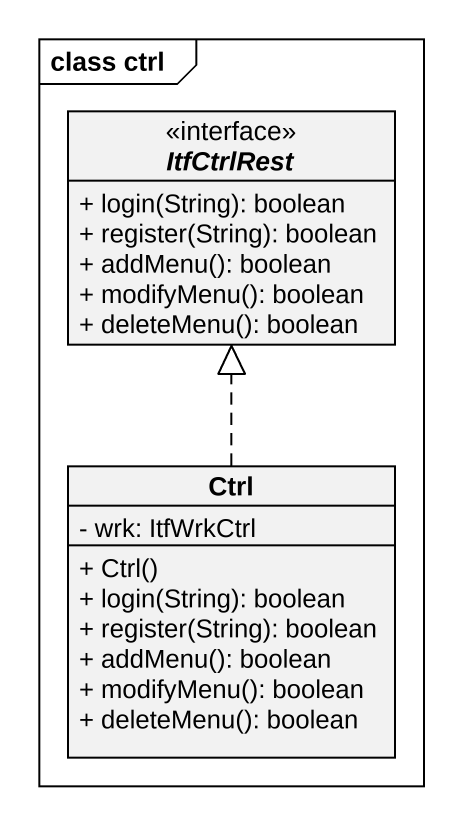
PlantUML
@startuml
mainframe class ctrl
hide circle
hide empty members
skinparam classAttributeIconSize 0
interface ItfCtrlRest {
  + login(String): boolean
  + register(String): boolean
  + addMenu(): boolean
  + modifyMenu(): boolean
  + deleteMenu(): boolean
}
class Ctrl {
  - wrk: ItfWrkCtrl
  + Ctrl()
  + login(String): boolean
  + register(String): boolean
  + addMenu(): boolean
  + modifyMenu(): boolean
  + deleteMenu(): boolean
}
Ctrl .up.|> ItfCtrlRest
@enduml
